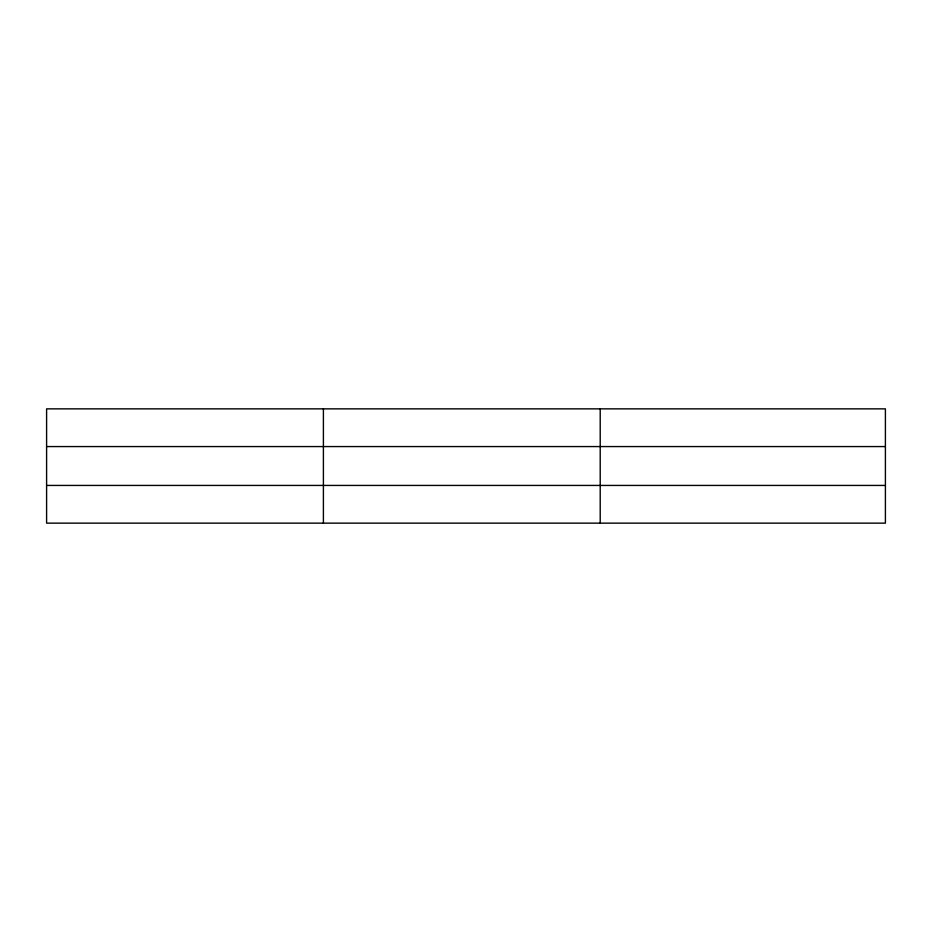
<?xml version="1.0" encoding="UTF-8"?>
<svg xmlns="http://www.w3.org/2000/svg" width="932" height="932" viewBox="0 0 932 932"><rect width="100%" height="100%" fill="white"/><g stroke="black" fill="none" stroke-linecap="round" stroke-linejoin="round"><path stroke-width="1.4" d="M323.404 523.143L323.404 408.857M600.208 523.143L600.208 408.857M885.4 485.432L885.4 523.143L46.6 523.143L46.6 408.857L885.4 408.857L885.4 485.432L46.6 485.432M46.6 446.568L885.4 446.568"/></g></svg>
